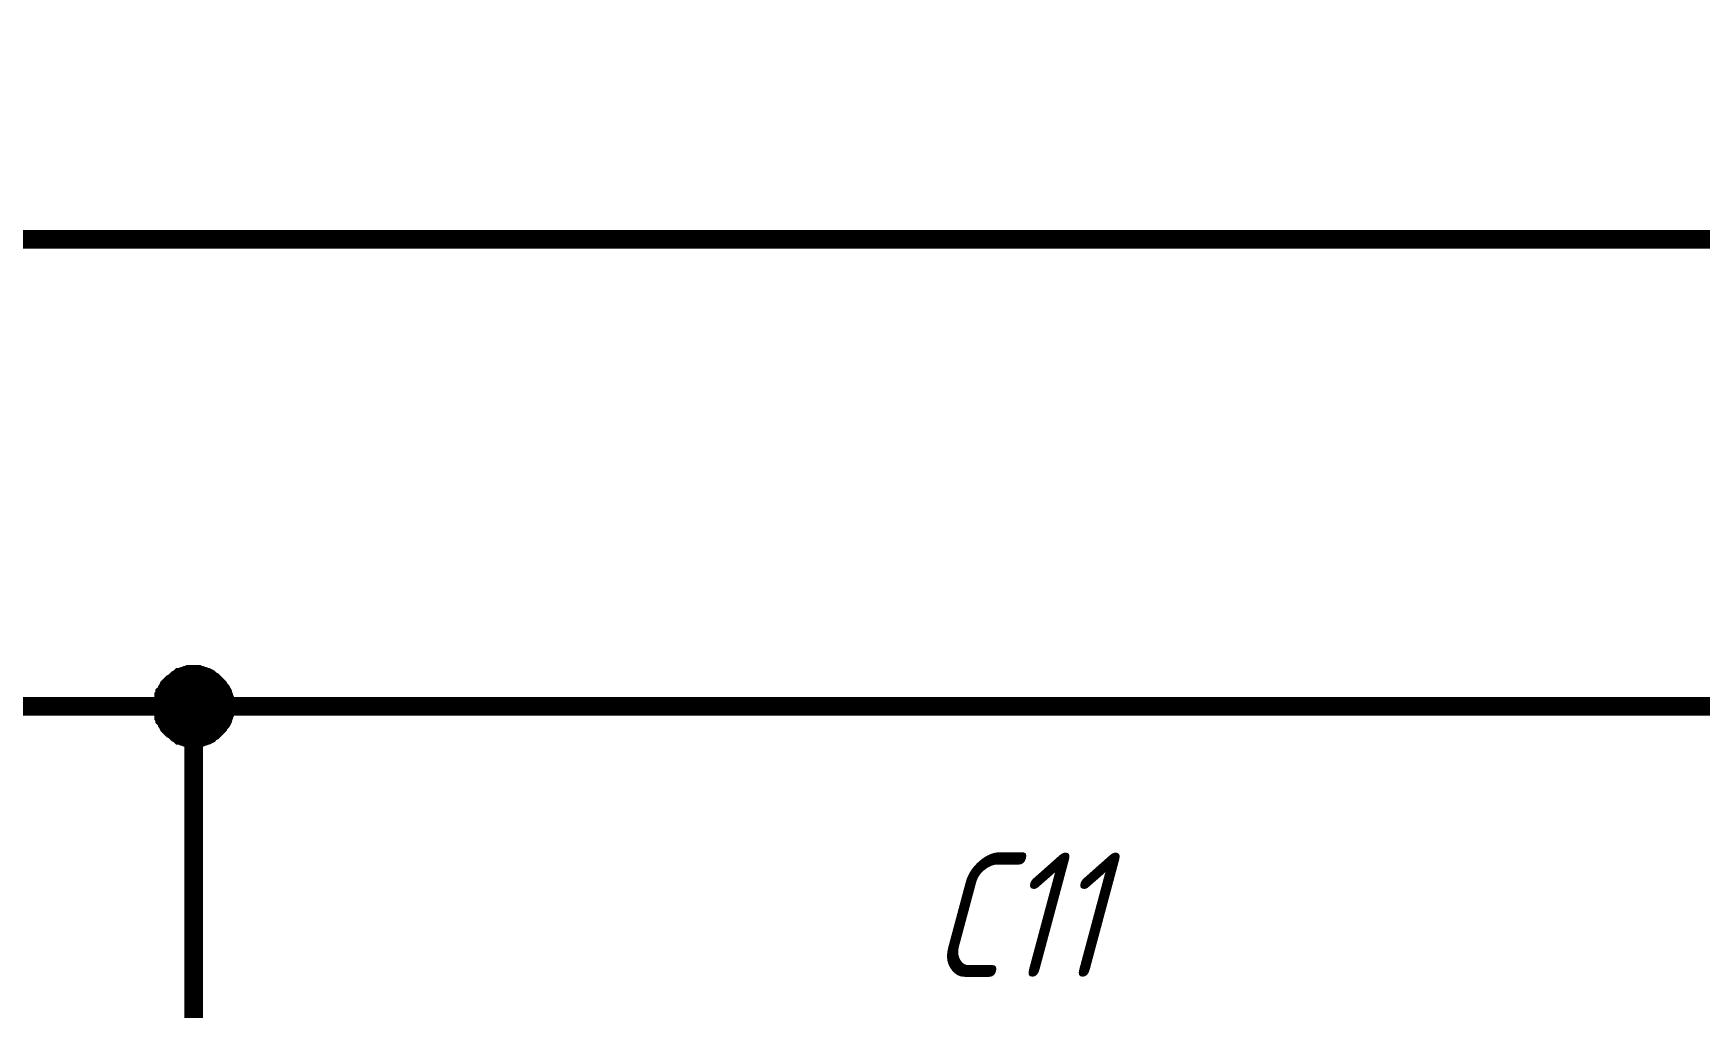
# Paper-space layout 'Layout1' of a CAD drawing. Extents: x -1 to 840, y -1 to 593.
# Drawn here: x 328.23 to 354.99, y 248.65 to 264.31 of the extents above; entities that cross this region are included whole.
import ezdxf

# ---------------------------------------------------------------- set-up
doc = ezdxf.new("R2010")
doc.units = 0
doc.header["$MEASUREMENT"] = 0
doc.layers.add('Sheet', color=255, linetype='CONTINUOUS')
doc.styles.add('GOST type A0', font='', dxfattribs={"oblique": 15, "height": 3.5})
doc.styles.get('GOST type A0').set_extended_font_data('GOST type A')

psp = doc.layouts.get("Layout1")

# ---------------------------------------------------------------- linework, layer by layer
at = {"layer": 'Sheet', "color": 7}
for points, const_width in [([(153.365, 345.996), (270.835, 345.996), (270.835, 260.997), (378.289, 260.997), (378.289, 325.989), (358.304, 325.989), (358.304, 325.989)], 0.3), ([(330.804, 253.494), (283.319, 253.494), (283.319, 325.989), (308.319, 325.989), (308.319, 325.989)], 0.3), ([(330.307, 253.494), (330.307, 253.525), (330.307, 253.54), (330.307, 253.572), (330.323, 253.603), (330.323, 253.618), (330.323, 253.649), (330.338, 253.665), (330.338, 253.696), (330.354, 253.711), (330.369, 253.742), (330.385, 253.758), (330.385, 253.773), (330.4, 253.805), (330.416, 253.82), (330.431, 253.836), (330.447, 253.851), (330.462, 253.867), (330.493, 253.882), (330.509, 253.898), (330.525, 253.913), (330.54, 253.929), (330.571, 253.944), (330.587, 253.96), (330.602, 253.96), (330.633, 253.975), (330.649, 253.975), (330.68, 253.991), (330.695, 253.991), (330.726, 254.006), (330.757, 254.006), (330.773, 254.006), (330.804, 254.006)], 0.3), ([(330.307, 253.494), (330.307, 253.525), (330.307, 253.54), (330.307, 253.572), (330.323, 253.603), (330.323, 253.618), (330.323, 253.649), (330.338, 253.665), (330.338, 253.696), (330.354, 253.711), (330.369, 253.742), (330.385, 253.758), (330.385, 253.773), (330.4, 253.805), (330.416, 253.82), (330.431, 253.836), (330.447, 253.851), (330.462, 253.867), (330.493, 253.882), (330.509, 253.898), (330.525, 253.913), (330.54, 253.929), (330.571, 253.944), (330.587, 253.96), (330.602, 253.96), (330.633, 253.975), (330.649, 253.975), (330.68, 253.991), (330.695, 253.991), (330.726, 254.006), (330.757, 254.006), (330.773, 254.006), (330.804, 254.006)], 0.3), ([(330.307, 253.494), (330.307, 253.525), (330.307, 253.54), (330.307, 253.572), (330.323, 253.603), (330.323, 253.618), (330.323, 253.649), (330.338, 253.665), (330.338, 253.696), (330.354, 253.711), (330.369, 253.742), (330.385, 253.758), (330.385, 253.773), (330.4, 253.805), (330.416, 253.82), (330.431, 253.836), (330.447, 253.851), (330.462, 253.867), (330.493, 253.882), (330.509, 253.898), (330.525, 253.913), (330.54, 253.929), (330.571, 253.944), (330.587, 253.96), (330.602, 253.96), (330.633, 253.975), (330.649, 253.975), (330.68, 253.991), (330.695, 253.991), (330.726, 254.006), (330.757, 254.006), (330.773, 254.006), (330.804, 254.006)], 0.3), ([(330.307, 253.494), (330.307, 253.525), (330.307, 253.54), (330.307, 253.572), (330.323, 253.603), (330.323, 253.618), (330.323, 253.649), (330.338, 253.665), (330.338, 253.696), (330.354, 253.711), (330.369, 253.742), (330.385, 253.758), (330.385, 253.773), (330.4, 253.805), (330.416, 253.82), (330.431, 253.836), (330.447, 253.851), (330.462, 253.867), (330.493, 253.882), (330.509, 253.898), (330.525, 253.913), (330.54, 253.929), (330.571, 253.944), (330.587, 253.96), (330.602, 253.96), (330.633, 253.975), (330.649, 253.975), (330.68, 253.991), (330.695, 253.991), (330.726, 254.006), (330.757, 254.006), (330.773, 254.006), (330.804, 254.006)], 0.3), ([(330.307, 253.494), (330.307, 253.525), (330.307, 253.54), (330.307, 253.572), (330.323, 253.603), (330.323, 253.618), (330.323, 253.649), (330.338, 253.665), (330.338, 253.696), (330.354, 253.711), (330.369, 253.742), (330.385, 253.758), (330.385, 253.773), (330.4, 253.805), (330.416, 253.82), (330.431, 253.836), (330.447, 253.851), (330.462, 253.867), (330.493, 253.882), (330.509, 253.898), (330.525, 253.913), (330.54, 253.929), (330.571, 253.944), (330.587, 253.96), (330.602, 253.96), (330.633, 253.975), (330.649, 253.975), (330.68, 253.991), (330.695, 253.991), (330.726, 254.006), (330.757, 254.006), (330.773, 254.006), (330.804, 254.006)], 0.3), ([(330.307, 253.494), (330.307, 253.525), (330.307, 253.54), (330.307, 253.572), (330.323, 253.603), (330.323, 253.618), (330.323, 253.649), (330.338, 253.665), (330.338, 253.696), (330.354, 253.711), (330.369, 253.742), (330.385, 253.758), (330.385, 253.773), (330.4, 253.805), (330.416, 253.82), (330.431, 253.836), (330.447, 253.851), (330.462, 253.867), (330.493, 253.882), (330.509, 253.898), (330.525, 253.913), (330.54, 253.929), (330.571, 253.944), (330.587, 253.96), (330.602, 253.96), (330.633, 253.975), (330.649, 253.975), (330.68, 253.991), (330.695, 253.991), (330.726, 254.006), (330.757, 254.006), (330.773, 254.006), (330.804, 254.006)], 0.3), ([(330.307, 253.494), (330.307, 253.525), (330.307, 253.54), (330.307, 253.572), (330.323, 253.603), (330.323, 253.618), (330.323, 253.649), (330.338, 253.665), (330.338, 253.696), (330.354, 253.711), (330.369, 253.742), (330.385, 253.758), (330.385, 253.773), (330.4, 253.805), (330.416, 253.82), (330.431, 253.836), (330.447, 253.851), (330.462, 253.867), (330.493, 253.882), (330.509, 253.898), (330.525, 253.913), (330.54, 253.929), (330.571, 253.944), (330.587, 253.96), (330.602, 253.96), (330.633, 253.975), (330.649, 253.975), (330.68, 253.991), (330.695, 253.991), (330.726, 254.006), (330.757, 254.006), (330.773, 254.006), (330.804, 254.006)], 0.0991), ([(330.307, 253.494), (330.307, 253.525), (330.307, 253.54), (330.307, 253.572), (330.323, 253.603), (330.323, 253.618), (330.323, 253.649), (330.338, 253.665), (330.338, 253.696), (330.354, 253.711), (330.369, 253.742), (330.385, 253.758), (330.385, 253.773), (330.4, 253.805), (330.416, 253.82), (330.431, 253.836), (330.447, 253.851), (330.462, 253.867), (330.493, 253.882), (330.509, 253.898), (330.525, 253.913), (330.54, 253.929), (330.571, 253.944), (330.587, 253.96), (330.602, 253.96), (330.633, 253.975), (330.649, 253.975), (330.68, 253.991), (330.695, 253.991), (330.726, 254.006), (330.757, 254.006), (330.773, 254.006), (330.804, 254.006)], 0.0991), ([(330.307, 253.494), (330.307, 253.525), (330.307, 253.54), (330.307, 253.572), (330.323, 253.603), (330.323, 253.618), (330.323, 253.649), (330.338, 253.665), (330.338, 253.696), (330.354, 253.711), (330.369, 253.742), (330.385, 253.758), (330.385, 253.773), (330.4, 253.805), (330.416, 253.82), (330.431, 253.836), (330.447, 253.851), (330.462, 253.867), (330.493, 253.882), (330.509, 253.898), (330.525, 253.913), (330.54, 253.929), (330.571, 253.944), (330.587, 253.96), (330.602, 253.96), (330.633, 253.975), (330.649, 253.975), (330.68, 253.991), (330.695, 253.991), (330.726, 254.006), (330.757, 254.006), (330.773, 254.006), (330.804, 254.006)], 0.0991), ([(330.307, 253.494), (330.307, 253.525), (330.307, 253.54), (330.307, 253.572), (330.323, 253.603), (330.323, 253.618), (330.323, 253.649), (330.338, 253.665), (330.338, 253.696), (330.354, 253.711), (330.369, 253.742), (330.385, 253.758), (330.385, 253.773), (330.4, 253.805), (330.416, 253.82), (330.431, 253.836), (330.447, 253.851), (330.462, 253.867), (330.493, 253.882), (330.509, 253.898), (330.525, 253.913), (330.54, 253.929), (330.571, 253.944), (330.587, 253.96), (330.602, 253.96), (330.633, 253.975), (330.649, 253.975), (330.68, 253.991), (330.695, 253.991), (330.726, 254.006), (330.757, 254.006), (330.773, 254.006), (330.804, 254.006)], 0.0991), ([(330.307, 253.494), (330.307, 253.525), (330.307, 253.54), (330.307, 253.572), (330.323, 253.603), (330.323, 253.618), (330.323, 253.649), (330.338, 253.665), (330.338, 253.696), (330.354, 253.711), (330.369, 253.742), (330.385, 253.758), (330.385, 253.773), (330.4, 253.805), (330.416, 253.82), (330.431, 253.836), (330.447, 253.851), (330.462, 253.867), (330.493, 253.882), (330.509, 253.898), (330.525, 253.913), (330.54, 253.929), (330.571, 253.944), (330.587, 253.96), (330.602, 253.96), (330.633, 253.975), (330.649, 253.975), (330.68, 253.991), (330.695, 253.991), (330.726, 254.006), (330.757, 254.006), (330.773, 254.006), (330.804, 254.006)], 0.0991), ([(330.307, 253.494), (330.307, 253.525), (330.307, 253.54), (330.307, 253.572), (330.323, 253.603), (330.323, 253.618), (330.323, 253.649), (330.338, 253.665), (330.338, 253.696), (330.354, 253.711), (330.369, 253.742), (330.385, 253.758), (330.385, 253.773), (330.4, 253.805), (330.416, 253.82), (330.431, 253.836), (330.447, 253.851), (330.462, 253.867), (330.493, 253.882), (330.509, 253.898), (330.525, 253.913), (330.54, 253.929), (330.571, 253.944), (330.587, 253.96), (330.602, 253.96), (330.633, 253.975), (330.649, 253.975), (330.68, 253.991), (330.695, 253.991), (330.726, 254.006), (330.757, 254.006), (330.773, 254.006), (330.804, 254.006)], 0.0991), ([(330.804, 254.006), (330.804, 254.006)], 0.3), ([(330.804, 254.006), (330.835, 254.006), (330.851, 254.006), (330.882, 254.006), (330.913, 253.991), (330.928, 253.991), (330.959, 253.975), (330.975, 253.975), (331.006, 253.96), (331.021, 253.96), (331.053, 253.944), (331.068, 253.929), (331.084, 253.913), (331.115, 253.898), (331.13, 253.882), (331.146, 253.867), (331.161, 253.851), (331.177, 253.836), (331.192, 253.82), (331.208, 253.805), (331.223, 253.773), (331.239, 253.758), (331.254, 253.742), (331.27, 253.711), (331.27, 253.696), (331.285, 253.665), (331.285, 253.649), (331.301, 253.618), (331.301, 253.603), (331.316, 253.572), (331.316, 253.54), (331.316, 253.525), (331.316, 253.494)], 0.3), ([(330.804, 254.006), (330.804, 254.006)], 0.3), ([(330.804, 254.006), (330.835, 254.006), (330.851, 254.006), (330.882, 254.006), (330.913, 253.991), (330.928, 253.991), (330.959, 253.975), (330.975, 253.975), (331.006, 253.96), (331.021, 253.96), (331.053, 253.944), (331.068, 253.929), (331.084, 253.913), (331.115, 253.898), (331.13, 253.882), (331.146, 253.867), (331.161, 253.851), (331.177, 253.836), (331.192, 253.82), (331.208, 253.805), (331.223, 253.773), (331.239, 253.758), (331.254, 253.742), (331.27, 253.711), (331.27, 253.696), (331.285, 253.665), (331.285, 253.649), (331.301, 253.618), (331.301, 253.603), (331.316, 253.572), (331.316, 253.54), (331.316, 253.525), (331.316, 253.494)], 0.3), ([(330.804, 254.006), (330.804, 254.006)], 0.3), ([(330.804, 254.006), (330.835, 254.006), (330.851, 254.006), (330.882, 254.006), (330.913, 253.991), (330.928, 253.991), (330.959, 253.975), (330.975, 253.975), (331.006, 253.96), (331.021, 253.96), (331.053, 253.944), (331.068, 253.929), (331.084, 253.913), (331.115, 253.898), (331.13, 253.882), (331.146, 253.867), (331.161, 253.851), (331.177, 253.836), (331.192, 253.82), (331.208, 253.805), (331.223, 253.773), (331.239, 253.758), (331.254, 253.742), (331.27, 253.711), (331.27, 253.696), (331.285, 253.665), (331.285, 253.649), (331.301, 253.618), (331.301, 253.603), (331.316, 253.572), (331.316, 253.54), (331.316, 253.525), (331.316, 253.494)], 0.3), ([(330.804, 254.006), (330.804, 254.006)], 0.3), ([(330.804, 254.006), (330.835, 254.006), (330.851, 254.006), (330.882, 254.006), (330.913, 253.991), (330.928, 253.991), (330.959, 253.975), (330.975, 253.975), (331.006, 253.96), (331.021, 253.96), (331.053, 253.944), (331.068, 253.929), (331.084, 253.913), (331.115, 253.898), (331.13, 253.882), (331.146, 253.867), (331.161, 253.851), (331.177, 253.836), (331.192, 253.82), (331.208, 253.805), (331.223, 253.773), (331.239, 253.758), (331.254, 253.742), (331.27, 253.711), (331.27, 253.696), (331.285, 253.665), (331.285, 253.649), (331.301, 253.618), (331.301, 253.603), (331.316, 253.572), (331.316, 253.54), (331.316, 253.525), (331.316, 253.494)], 0.3), ([(330.804, 254.006), (330.804, 254.006)], 0.3), ([(330.804, 254.006), (330.835, 254.006), (330.851, 254.006), (330.882, 254.006), (330.913, 253.991), (330.928, 253.991), (330.959, 253.975), (330.975, 253.975), (331.006, 253.96), (331.021, 253.96), (331.053, 253.944), (331.068, 253.929), (331.084, 253.913), (331.115, 253.898), (331.13, 253.882), (331.146, 253.867), (331.161, 253.851), (331.177, 253.836), (331.192, 253.82), (331.208, 253.805), (331.223, 253.773), (331.239, 253.758), (331.254, 253.742), (331.27, 253.711), (331.27, 253.696), (331.285, 253.665), (331.285, 253.649), (331.301, 253.618), (331.301, 253.603), (331.316, 253.572), (331.316, 253.54), (331.316, 253.525), (331.316, 253.494)], 0.3), ([(330.804, 254.006), (330.804, 254.006)], 0.3), ([(330.804, 254.006), (330.835, 254.006), (330.851, 254.006), (330.882, 254.006), (330.913, 253.991), (330.928, 253.991), (330.959, 253.975), (330.975, 253.975), (331.006, 253.96), (331.021, 253.96), (331.053, 253.944), (331.068, 253.929), (331.084, 253.913), (331.115, 253.898), (331.13, 253.882), (331.146, 253.867), (331.161, 253.851), (331.177, 253.836), (331.192, 253.82), (331.208, 253.805), (331.223, 253.773), (331.239, 253.758), (331.254, 253.742), (331.27, 253.711), (331.27, 253.696), (331.285, 253.665), (331.285, 253.649), (331.301, 253.618), (331.301, 253.603), (331.316, 253.572), (331.316, 253.54), (331.316, 253.525), (331.316, 253.494)], 0.3), ([(330.804, 254.006), (330.804, 254.006)], 0.0991), ([(330.804, 254.006), (330.835, 254.006), (330.851, 254.006), (330.882, 254.006), (330.913, 253.991), (330.928, 253.991), (330.959, 253.975), (330.975, 253.975), (331.006, 253.96), (331.021, 253.96), (331.053, 253.944), (331.068, 253.929), (331.084, 253.913), (331.115, 253.898), (331.13, 253.882), (331.146, 253.867), (331.161, 253.851), (331.177, 253.836), (331.192, 253.82), (331.208, 253.805), (331.223, 253.773), (331.239, 253.758), (331.254, 253.742), (331.27, 253.711), (331.27, 253.696), (331.285, 253.665), (331.285, 253.649), (331.301, 253.618), (331.301, 253.603), (331.316, 253.572), (331.316, 253.54), (331.316, 253.525), (331.316, 253.494)], 0.0991), ([(330.804, 254.006), (330.804, 254.006)], 0.0991), ([(330.804, 254.006), (330.835, 254.006), (330.851, 254.006), (330.882, 254.006), (330.913, 253.991), (330.928, 253.991), (330.959, 253.975), (330.975, 253.975), (331.006, 253.96), (331.021, 253.96), (331.053, 253.944), (331.068, 253.929), (331.084, 253.913), (331.115, 253.898), (331.13, 253.882), (331.146, 253.867), (331.161, 253.851), (331.177, 253.836), (331.192, 253.82), (331.208, 253.805), (331.223, 253.773), (331.239, 253.758), (331.254, 253.742), (331.27, 253.711), (331.27, 253.696), (331.285, 253.665), (331.285, 253.649), (331.301, 253.618), (331.301, 253.603), (331.316, 253.572), (331.316, 253.54), (331.316, 253.525), (331.316, 253.494)], 0.0991), ([(330.804, 254.006), (330.804, 254.006)], 0.0991), ([(330.804, 254.006), (330.835, 254.006), (330.851, 254.006), (330.882, 254.006), (330.913, 253.991), (330.928, 253.991), (330.959, 253.975), (330.975, 253.975), (331.006, 253.96), (331.021, 253.96), (331.053, 253.944), (331.068, 253.929), (331.084, 253.913), (331.115, 253.898), (331.13, 253.882), (331.146, 253.867), (331.161, 253.851), (331.177, 253.836), (331.192, 253.82), (331.208, 253.805), (331.223, 253.773), (331.239, 253.758), (331.254, 253.742), (331.27, 253.711), (331.27, 253.696), (331.285, 253.665), (331.285, 253.649), (331.301, 253.618), (331.301, 253.603), (331.316, 253.572), (331.316, 253.54), (331.316, 253.525), (331.316, 253.494)], 0.0991), ([(330.804, 254.006), (330.804, 254.006)], 0.0991), ([(330.804, 254.006), (330.835, 254.006), (330.851, 254.006), (330.882, 254.006), (330.913, 253.991), (330.928, 253.991), (330.959, 253.975), (330.975, 253.975), (331.006, 253.96), (331.021, 253.96), (331.053, 253.944), (331.068, 253.929), (331.084, 253.913), (331.115, 253.898), (331.13, 253.882), (331.146, 253.867), (331.161, 253.851), (331.177, 253.836), (331.192, 253.82), (331.208, 253.805), (331.223, 253.773), (331.239, 253.758), (331.254, 253.742), (331.27, 253.711), (331.27, 253.696), (331.285, 253.665), (331.285, 253.649), (331.301, 253.618), (331.301, 253.603), (331.316, 253.572), (331.316, 253.54), (331.316, 253.525), (331.316, 253.494)], 0.0991), ([(330.804, 254.006), (330.804, 254.006)], 0.0991), ([(330.804, 254.006), (330.835, 254.006), (330.851, 254.006), (330.882, 254.006), (330.913, 253.991), (330.928, 253.991), (330.959, 253.975), (330.975, 253.975), (331.006, 253.96), (331.021, 253.96), (331.053, 253.944), (331.068, 253.929), (331.084, 253.913), (331.115, 253.898), (331.13, 253.882), (331.146, 253.867), (331.161, 253.851), (331.177, 253.836), (331.192, 253.82), (331.208, 253.805), (331.223, 253.773), (331.239, 253.758), (331.254, 253.742), (331.27, 253.711), (331.27, 253.696), (331.285, 253.665), (331.285, 253.649), (331.301, 253.618), (331.301, 253.603), (331.316, 253.572), (331.316, 253.54), (331.316, 253.525), (331.316, 253.494)], 0.0991), ([(330.804, 254.006), (330.804, 254.006)], 0.0991), ([(330.804, 254.006), (330.835, 254.006), (330.851, 254.006), (330.882, 254.006), (330.913, 253.991), (330.928, 253.991), (330.959, 253.975), (330.975, 253.975), (331.006, 253.96), (331.021, 253.96), (331.053, 253.944), (331.068, 253.929), (331.084, 253.913), (331.115, 253.898), (331.13, 253.882), (331.146, 253.867), (331.161, 253.851), (331.177, 253.836), (331.192, 253.82), (331.208, 253.805), (331.223, 253.773), (331.239, 253.758), (331.254, 253.742), (331.27, 253.711), (331.27, 253.696), (331.285, 253.665), (331.285, 253.649), (331.301, 253.618), (331.301, 253.603), (331.316, 253.572), (331.316, 253.54), (331.316, 253.525), (331.316, 253.494)], 0.0991), ([(330.804, 252.981), (330.773, 252.981), (330.757, 252.981), (330.726, 252.981), (330.695, 252.997), (330.68, 252.997), (330.649, 253.012), (330.633, 253.012), (330.602, 253.028), (330.587, 253.028), (330.571, 253.043), (330.54, 253.059), (330.525, 253.074), (330.509, 253.09), (330.493, 253.106), (330.462, 253.121), (330.447, 253.137), (330.431, 253.152), (330.416, 253.168), (330.4, 253.183), (330.385, 253.214), (330.385, 253.23), (330.369, 253.245), (330.354, 253.276), (330.338, 253.292), (330.338, 253.323), (330.323, 253.339), (330.323, 253.37), (330.323, 253.385), (330.307, 253.416), (330.307, 253.447), (330.307, 253.463), (330.307, 253.494)], 0.3), ([(330.307, 253.494), (330.307, 253.494)], 0.3), ([(330.804, 252.981), (330.773, 252.981), (330.757, 252.981), (330.726, 252.981), (330.695, 252.997), (330.68, 252.997), (330.649, 253.012), (330.633, 253.012), (330.602, 253.028), (330.587, 253.028), (330.571, 253.043), (330.54, 253.059), (330.525, 253.074), (330.509, 253.09), (330.493, 253.106), (330.462, 253.121), (330.447, 253.137), (330.431, 253.152), (330.416, 253.168), (330.4, 253.183), (330.385, 253.214), (330.385, 253.23), (330.369, 253.245), (330.354, 253.276), (330.338, 253.292), (330.338, 253.323), (330.323, 253.339), (330.323, 253.37), (330.323, 253.385), (330.307, 253.416), (330.307, 253.447), (330.307, 253.463), (330.307, 253.494)], 0.3), ([(330.307, 253.494), (330.307, 253.494)], 0.3), ([(330.804, 252.981), (330.773, 252.981), (330.757, 252.981), (330.726, 252.981), (330.695, 252.997), (330.68, 252.997), (330.649, 253.012), (330.633, 253.012), (330.602, 253.028), (330.587, 253.028), (330.571, 253.043), (330.54, 253.059), (330.525, 253.074), (330.509, 253.09), (330.493, 253.106), (330.462, 253.121), (330.447, 253.137), (330.431, 253.152), (330.416, 253.168), (330.4, 253.183), (330.385, 253.214), (330.385, 253.23), (330.369, 253.245), (330.354, 253.276), (330.338, 253.292), (330.338, 253.323), (330.323, 253.339), (330.323, 253.37), (330.323, 253.385), (330.307, 253.416), (330.307, 253.447), (330.307, 253.463), (330.307, 253.494)], 0.3), ([(330.307, 253.494), (330.307, 253.494)], 0.3), ([(330.804, 252.981), (330.773, 252.981), (330.757, 252.981), (330.726, 252.981), (330.695, 252.997), (330.68, 252.997), (330.649, 253.012), (330.633, 253.012), (330.602, 253.028), (330.587, 253.028), (330.571, 253.043), (330.54, 253.059), (330.525, 253.074), (330.509, 253.09), (330.493, 253.106), (330.462, 253.121), (330.447, 253.137), (330.431, 253.152), (330.416, 253.168), (330.4, 253.183), (330.385, 253.214), (330.385, 253.23), (330.369, 253.245), (330.354, 253.276), (330.338, 253.292), (330.338, 253.323), (330.323, 253.339), (330.323, 253.37), (330.323, 253.385), (330.307, 253.416), (330.307, 253.447), (330.307, 253.463), (330.307, 253.494)], 0.3), ([(330.307, 253.494), (330.307, 253.494)], 0.3), ([(330.804, 252.981), (330.773, 252.981), (330.757, 252.981), (330.726, 252.981), (330.695, 252.997), (330.68, 252.997), (330.649, 253.012), (330.633, 253.012), (330.602, 253.028), (330.587, 253.028), (330.571, 253.043), (330.54, 253.059), (330.525, 253.074), (330.509, 253.09), (330.493, 253.106), (330.462, 253.121), (330.447, 253.137), (330.431, 253.152), (330.416, 253.168), (330.4, 253.183), (330.385, 253.214), (330.385, 253.23), (330.369, 253.245), (330.354, 253.276), (330.338, 253.292), (330.338, 253.323), (330.323, 253.339), (330.323, 253.37), (330.323, 253.385), (330.307, 253.416), (330.307, 253.447), (330.307, 253.463), (330.307, 253.494)], 0.3), ([(330.307, 253.494), (330.307, 253.494)], 0.3), ([(330.804, 252.981), (330.773, 252.981), (330.757, 252.981), (330.726, 252.981), (330.695, 252.997), (330.68, 252.997), (330.649, 253.012), (330.633, 253.012), (330.602, 253.028), (330.587, 253.028), (330.571, 253.043), (330.54, 253.059), (330.525, 253.074), (330.509, 253.09), (330.493, 253.106), (330.462, 253.121), (330.447, 253.137), (330.431, 253.152), (330.416, 253.168), (330.4, 253.183), (330.385, 253.214), (330.385, 253.23), (330.369, 253.245), (330.354, 253.276), (330.338, 253.292), (330.338, 253.323), (330.323, 253.339), (330.323, 253.37), (330.323, 253.385), (330.307, 253.416), (330.307, 253.447), (330.307, 253.463), (330.307, 253.494)], 0.3), ([(330.307, 253.494), (330.307, 253.494)], 0.3), ([(370.789, 238.489), (370.789, 253.494), (330.804, 253.494)], 0.3), ([(331.316, 253.494), (331.316, 253.463), (331.316, 253.447), (331.316, 253.416), (331.301, 253.385), (331.301, 253.37), (331.285, 253.339), (331.285, 253.323), (331.27, 253.292), (331.27, 253.276), (331.254, 253.245), (331.239, 253.23), (331.223, 253.214), (331.208, 253.183), (331.192, 253.168), (331.177, 253.152), (331.161, 253.137), (331.146, 253.121), (331.13, 253.106), (331.115, 253.09), (331.084, 253.074), (331.068, 253.059), (331.053, 253.043), (331.021, 253.028), (331.006, 253.028), (330.975, 253.012), (330.959, 253.012), (330.928, 252.997), (330.913, 252.997), (330.882, 252.981), (330.851, 252.981), (330.835, 252.981), (330.804, 252.981)], 0.3), ([(331.316, 253.494), (331.316, 253.463), (331.316, 253.447), (331.316, 253.416), (331.301, 253.385), (331.301, 253.37), (331.285, 253.339), (331.285, 253.323), (331.27, 253.292), (331.27, 253.276), (331.254, 253.245), (331.239, 253.23), (331.223, 253.214), (331.208, 253.183), (331.192, 253.168), (331.177, 253.152), (331.161, 253.137), (331.146, 253.121), (331.13, 253.106), (331.115, 253.09), (331.084, 253.074), (331.068, 253.059), (331.053, 253.043), (331.021, 253.028), (331.006, 253.028), (330.975, 253.012), (330.959, 253.012), (330.928, 252.997), (330.913, 252.997), (330.882, 252.981), (330.851, 252.981), (330.835, 252.981), (330.804, 252.981)], 0.3), ([(330.804, 236.003), (330.804, 243.49), (330.804, 253.494)], 0.3), ([(331.316, 253.494), (331.316, 253.463), (331.316, 253.447), (331.316, 253.416), (331.301, 253.385), (331.301, 253.37), (331.285, 253.339), (331.285, 253.323), (331.27, 253.292), (331.27, 253.276), (331.254, 253.245), (331.239, 253.23), (331.223, 253.214), (331.208, 253.183), (331.192, 253.168), (331.177, 253.152), (331.161, 253.137), (331.146, 253.121), (331.13, 253.106), (331.115, 253.09), (331.084, 253.074), (331.068, 253.059), (331.053, 253.043), (331.021, 253.028), (331.006, 253.028), (330.975, 253.012), (330.959, 253.012), (330.928, 252.997), (330.913, 252.997), (330.882, 252.981), (330.851, 252.981), (330.835, 252.981), (330.804, 252.981)], 0.3), ([(331.316, 253.494), (331.316, 253.463), (331.316, 253.447), (331.316, 253.416), (331.301, 253.385), (331.301, 253.37), (331.285, 253.339), (331.285, 253.323), (331.27, 253.292), (331.27, 253.276), (331.254, 253.245), (331.239, 253.23), (331.223, 253.214), (331.208, 253.183), (331.192, 253.168), (331.177, 253.152), (331.161, 253.137), (331.146, 253.121), (331.13, 253.106), (331.115, 253.09), (331.084, 253.074), (331.068, 253.059), (331.053, 253.043), (331.021, 253.028), (331.006, 253.028), (330.975, 253.012), (330.959, 253.012), (330.928, 252.997), (330.913, 252.997), (330.882, 252.981), (330.851, 252.981), (330.835, 252.981), (330.804, 252.981)], 0.3), ([(331.316, 253.494), (331.316, 253.463), (331.316, 253.447), (331.316, 253.416), (331.301, 253.385), (331.301, 253.37), (331.285, 253.339), (331.285, 253.323), (331.27, 253.292), (331.27, 253.276), (331.254, 253.245), (331.239, 253.23), (331.223, 253.214), (331.208, 253.183), (331.192, 253.168), (331.177, 253.152), (331.161, 253.137), (331.146, 253.121), (331.13, 253.106), (331.115, 253.09), (331.084, 253.074), (331.068, 253.059), (331.053, 253.043), (331.021, 253.028), (331.006, 253.028), (330.975, 253.012), (330.959, 253.012), (330.928, 252.997), (330.913, 252.997), (330.882, 252.981), (330.851, 252.981), (330.835, 252.981), (330.804, 252.981)], 0.3), ([(331.316, 253.494), (331.316, 253.463), (331.316, 253.447), (331.316, 253.416), (331.301, 253.385), (331.301, 253.37), (331.285, 253.339), (331.285, 253.323), (331.27, 253.292), (331.27, 253.276), (331.254, 253.245), (331.239, 253.23), (331.223, 253.214), (331.208, 253.183), (331.192, 253.168), (331.177, 253.152), (331.161, 253.137), (331.146, 253.121), (331.13, 253.106), (331.115, 253.09), (331.084, 253.074), (331.068, 253.059), (331.053, 253.043), (331.021, 253.028), (331.006, 253.028), (330.975, 253.012), (330.959, 253.012), (330.928, 252.997), (330.913, 252.997), (330.882, 252.981), (330.851, 252.981), (330.835, 252.981), (330.804, 252.981)], 0.3), ([(331.316, 253.494), (331.316, 253.494), (331.316, 253.494), (331.316, 253.494), (331.316, 253.494), (331.316, 253.494), (331.316, 253.494), (331.316, 253.494), (331.316, 253.494), (331.316, 253.494), (331.316, 253.494), (331.316, 253.494), (331.316, 253.494), (331.316, 253.494), (331.316, 253.494), (331.316, 253.494), (331.316, 253.494), (331.316, 253.494), (331.316, 253.494), (331.316, 253.494), (331.316, 253.494), (331.316, 253.494), (331.316, 253.494), (331.316, 253.494), (331.316, 253.494), (331.316, 253.494), (331.316, 253.494), (331.316, 253.494), (331.316, 253.494), (331.316, 253.494), (331.316, 253.494), (331.316, 253.494), (331.316, 253.494)], 0.3), ([(331.316, 253.494), (331.316, 253.494)], 0.3), ([(331.316, 253.494), (331.316, 253.494), (331.316, 253.494), (331.316, 253.494), (331.316, 253.494), (331.316, 253.494), (331.316, 253.494), (331.316, 253.494), (331.316, 253.494), (331.316, 253.494), (331.316, 253.494), (331.316, 253.494), (331.316, 253.494), (331.316, 253.494), (331.316, 253.494), (331.316, 253.494), (331.316, 253.494), (331.316, 253.494), (331.316, 253.494), (331.316, 253.494), (331.316, 253.494), (331.316, 253.494), (331.316, 253.494), (331.316, 253.494), (331.316, 253.494), (331.316, 253.494), (331.316, 253.494), (331.316, 253.494), (331.316, 253.494), (331.316, 253.494), (331.316, 253.494), (331.316, 253.494), (331.316, 253.494)], 0.3), ([(331.316, 253.494), (331.316, 253.494)], 0.3), ([(331.316, 253.494), (331.316, 253.494), (331.316, 253.494), (331.316, 253.494), (331.316, 253.494), (331.316, 253.494), (331.316, 253.494), (331.316, 253.494), (331.316, 253.494), (331.316, 253.494), (331.316, 253.494), (331.316, 253.494), (331.316, 253.494), (331.316, 253.494), (331.316, 253.494), (331.316, 253.494), (331.316, 253.494), (331.316, 253.494), (331.316, 253.494), (331.316, 253.494), (331.316, 253.494), (331.316, 253.494), (331.316, 253.494), (331.316, 253.494), (331.316, 253.494), (331.316, 253.494), (331.316, 253.494), (331.316, 253.494), (331.316, 253.494), (331.316, 253.494), (331.316, 253.494), (331.316, 253.494), (331.316, 253.494)], 0.3), ([(331.316, 253.494), (331.316, 253.494)], 0.3), ([(331.316, 253.494), (331.316, 253.494), (331.316, 253.494), (331.316, 253.494), (331.316, 253.494), (331.316, 253.494), (331.316, 253.494), (331.316, 253.494), (331.316, 253.494), (331.316, 253.494), (331.316, 253.494), (331.316, 253.494), (331.316, 253.494), (331.316, 253.494), (331.316, 253.494), (331.316, 253.494), (331.316, 253.494), (331.316, 253.494), (331.316, 253.494), (331.316, 253.494), (331.316, 253.494), (331.316, 253.494), (331.316, 253.494), (331.316, 253.494), (331.316, 253.494), (331.316, 253.494), (331.316, 253.494), (331.316, 253.494), (331.316, 253.494), (331.316, 253.494), (331.316, 253.494), (331.316, 253.494), (331.316, 253.494)], 0.3), ([(331.316, 253.494), (331.316, 253.494)], 0.3), ([(331.316, 253.494), (331.316, 253.494), (331.316, 253.494), (331.316, 253.494), (331.316, 253.494), (331.316, 253.494), (331.316, 253.494), (331.316, 253.494), (331.316, 253.494), (331.316, 253.494), (331.316, 253.494), (331.316, 253.494), (331.316, 253.494), (331.316, 253.494), (331.316, 253.494), (331.316, 253.494), (331.316, 253.494), (331.316, 253.494), (331.316, 253.494), (331.316, 253.494), (331.316, 253.494), (331.316, 253.494), (331.316, 253.494), (331.316, 253.494), (331.316, 253.494), (331.316, 253.494), (331.316, 253.494), (331.316, 253.494), (331.316, 253.494), (331.316, 253.494), (331.316, 253.494), (331.316, 253.494), (331.316, 253.494)], 0.3), ([(331.316, 253.494), (331.316, 253.494)], 0.3), ([(331.316, 253.494), (331.316, 253.494), (331.316, 253.494), (331.316, 253.494), (331.316, 253.494), (331.316, 253.494), (331.316, 253.494), (331.316, 253.494), (331.316, 253.494), (331.316, 253.494), (331.316, 253.494), (331.316, 253.494), (331.316, 253.494), (331.316, 253.494), (331.316, 253.494), (331.316, 253.494), (331.316, 253.494), (331.316, 253.494), (331.316, 253.494), (331.316, 253.494), (331.316, 253.494), (331.316, 253.494), (331.316, 253.494), (331.316, 253.494), (331.316, 253.494), (331.316, 253.494), (331.316, 253.494), (331.316, 253.494), (331.316, 253.494), (331.316, 253.494), (331.316, 253.494), (331.316, 253.494), (331.316, 253.494)], 0.3), ([(331.316, 253.494), (331.316, 253.494)], 0.3), ([(330.804, 252.981), (330.773, 252.981), (330.757, 252.981), (330.726, 252.981), (330.695, 252.997), (330.68, 252.997), (330.649, 253.012), (330.633, 253.012), (330.602, 253.028), (330.587, 253.028), (330.571, 253.043), (330.54, 253.059), (330.525, 253.074), (330.509, 253.09), (330.493, 253.106), (330.462, 253.121), (330.447, 253.137), (330.431, 253.152), (330.416, 253.168), (330.4, 253.183), (330.385, 253.214), (330.385, 253.23), (330.369, 253.245), (330.354, 253.276), (330.338, 253.292), (330.338, 253.323), (330.323, 253.339), (330.323, 253.37), (330.323, 253.385), (330.307, 253.416), (330.307, 253.447), (330.307, 253.463), (330.307, 253.494)], 0.0991), ([(330.307, 253.494), (330.307, 253.494)], 0.0991), ([(330.804, 252.981), (330.773, 252.981), (330.757, 252.981), (330.726, 252.981), (330.695, 252.997), (330.68, 252.997), (330.649, 253.012), (330.633, 253.012), (330.602, 253.028), (330.587, 253.028), (330.571, 253.043), (330.54, 253.059), (330.525, 253.074), (330.509, 253.09), (330.493, 253.106), (330.462, 253.121), (330.447, 253.137), (330.431, 253.152), (330.416, 253.168), (330.4, 253.183), (330.385, 253.214), (330.385, 253.23), (330.369, 253.245), (330.354, 253.276), (330.338, 253.292), (330.338, 253.323), (330.323, 253.339), (330.323, 253.37), (330.323, 253.385), (330.307, 253.416), (330.307, 253.447), (330.307, 253.463), (330.307, 253.494)], 0.0991), ([(330.307, 253.494), (330.307, 253.494)], 0.0991), ([(330.804, 252.981), (330.773, 252.981), (330.757, 252.981), (330.726, 252.981), (330.695, 252.997), (330.68, 252.997), (330.649, 253.012), (330.633, 253.012), (330.602, 253.028), (330.587, 253.028), (330.571, 253.043), (330.54, 253.059), (330.525, 253.074), (330.509, 253.09), (330.493, 253.106), (330.462, 253.121), (330.447, 253.137), (330.431, 253.152), (330.416, 253.168), (330.4, 253.183), (330.385, 253.214), (330.385, 253.23), (330.369, 253.245), (330.354, 253.276), (330.338, 253.292), (330.338, 253.323), (330.323, 253.339), (330.323, 253.37), (330.323, 253.385), (330.307, 253.416), (330.307, 253.447), (330.307, 253.463), (330.307, 253.494)], 0.0991), ([(330.307, 253.494), (330.307, 253.494)], 0.0991), ([(330.804, 252.981), (330.773, 252.981), (330.757, 252.981), (330.726, 252.981), (330.695, 252.997), (330.68, 252.997), (330.649, 253.012), (330.633, 253.012), (330.602, 253.028), (330.587, 253.028), (330.571, 253.043), (330.54, 253.059), (330.525, 253.074), (330.509, 253.09), (330.493, 253.106), (330.462, 253.121), (330.447, 253.137), (330.431, 253.152), (330.416, 253.168), (330.4, 253.183), (330.385, 253.214), (330.385, 253.23), (330.369, 253.245), (330.354, 253.276), (330.338, 253.292), (330.338, 253.323), (330.323, 253.339), (330.323, 253.37), (330.323, 253.385), (330.307, 253.416), (330.307, 253.447), (330.307, 253.463), (330.307, 253.494)], 0.0991), ([(330.307, 253.494), (330.307, 253.494)], 0.0991), ([(330.804, 252.981), (330.773, 252.981), (330.757, 252.981), (330.726, 252.981), (330.695, 252.997), (330.68, 252.997), (330.649, 253.012), (330.633, 253.012), (330.602, 253.028), (330.587, 253.028), (330.571, 253.043), (330.54, 253.059), (330.525, 253.074), (330.509, 253.09), (330.493, 253.106), (330.462, 253.121), (330.447, 253.137), (330.431, 253.152), (330.416, 253.168), (330.4, 253.183), (330.385, 253.214), (330.385, 253.23), (330.369, 253.245), (330.354, 253.276), (330.338, 253.292), (330.338, 253.323), (330.323, 253.339), (330.323, 253.37), (330.323, 253.385), (330.307, 253.416), (330.307, 253.447), (330.307, 253.463), (330.307, 253.494)], 0.0991), ([(330.307, 253.494), (330.307, 253.494)], 0.0991), ([(330.804, 252.981), (330.773, 252.981), (330.757, 252.981), (330.726, 252.981), (330.695, 252.997), (330.68, 252.997), (330.649, 253.012), (330.633, 253.012), (330.602, 253.028), (330.587, 253.028), (330.571, 253.043), (330.54, 253.059), (330.525, 253.074), (330.509, 253.09), (330.493, 253.106), (330.462, 253.121), (330.447, 253.137), (330.431, 253.152), (330.416, 253.168), (330.4, 253.183), (330.385, 253.214), (330.385, 253.23), (330.369, 253.245), (330.354, 253.276), (330.338, 253.292), (330.338, 253.323), (330.323, 253.339), (330.323, 253.37), (330.323, 253.385), (330.307, 253.416), (330.307, 253.447), (330.307, 253.463), (330.307, 253.494)], 0.0991), ([(330.307, 253.494), (330.307, 253.494)], 0.0991), ([(331.316, 253.494), (331.316, 253.463), (331.316, 253.447), (331.316, 253.416), (331.301, 253.385), (331.301, 253.37), (331.285, 253.339), (331.285, 253.323), (331.27, 253.292), (331.27, 253.276), (331.254, 253.245), (331.239, 253.23), (331.223, 253.214), (331.208, 253.183), (331.192, 253.168), (331.177, 253.152), (331.161, 253.137), (331.146, 253.121), (331.13, 253.106), (331.115, 253.09), (331.084, 253.074), (331.068, 253.059), (331.053, 253.043), (331.021, 253.028), (331.006, 253.028), (330.975, 253.012), (330.959, 253.012), (330.928, 252.997), (330.913, 252.997), (330.882, 252.981), (330.851, 252.981), (330.835, 252.981), (330.804, 252.981)], 0.0991), ([(331.316, 253.494), (331.316, 253.463), (331.316, 253.447), (331.316, 253.416), (331.301, 253.385), (331.301, 253.37), (331.285, 253.339), (331.285, 253.323), (331.27, 253.292), (331.27, 253.276), (331.254, 253.245), (331.239, 253.23), (331.223, 253.214), (331.208, 253.183), (331.192, 253.168), (331.177, 253.152), (331.161, 253.137), (331.146, 253.121), (331.13, 253.106), (331.115, 253.09), (331.084, 253.074), (331.068, 253.059), (331.053, 253.043), (331.021, 253.028), (331.006, 253.028), (330.975, 253.012), (330.959, 253.012), (330.928, 252.997), (330.913, 252.997), (330.882, 252.981), (330.851, 252.981), (330.835, 252.981), (330.804, 252.981)], 0.0991), ([(331.316, 253.494), (331.316, 253.463), (331.316, 253.447), (331.316, 253.416), (331.301, 253.385), (331.301, 253.37), (331.285, 253.339), (331.285, 253.323), (331.27, 253.292), (331.27, 253.276), (331.254, 253.245), (331.239, 253.23), (331.223, 253.214), (331.208, 253.183), (331.192, 253.168), (331.177, 253.152), (331.161, 253.137), (331.146, 253.121), (331.13, 253.106), (331.115, 253.09), (331.084, 253.074), (331.068, 253.059), (331.053, 253.043), (331.021, 253.028), (331.006, 253.028), (330.975, 253.012), (330.959, 253.012), (330.928, 252.997), (330.913, 252.997), (330.882, 252.981), (330.851, 252.981), (330.835, 252.981), (330.804, 252.981)], 0.0991), ([(331.316, 253.494), (331.316, 253.463), (331.316, 253.447), (331.316, 253.416), (331.301, 253.385), (331.301, 253.37), (331.285, 253.339), (331.285, 253.323), (331.27, 253.292), (331.27, 253.276), (331.254, 253.245), (331.239, 253.23), (331.223, 253.214), (331.208, 253.183), (331.192, 253.168), (331.177, 253.152), (331.161, 253.137), (331.146, 253.121), (331.13, 253.106), (331.115, 253.09), (331.084, 253.074), (331.068, 253.059), (331.053, 253.043), (331.021, 253.028), (331.006, 253.028), (330.975, 253.012), (330.959, 253.012), (330.928, 252.997), (330.913, 252.997), (330.882, 252.981), (330.851, 252.981), (330.835, 252.981), (330.804, 252.981)], 0.0991), ([(331.316, 253.494), (331.316, 253.463), (331.316, 253.447), (331.316, 253.416), (331.301, 253.385), (331.301, 253.37), (331.285, 253.339), (331.285, 253.323), (331.27, 253.292), (331.27, 253.276), (331.254, 253.245), (331.239, 253.23), (331.223, 253.214), (331.208, 253.183), (331.192, 253.168), (331.177, 253.152), (331.161, 253.137), (331.146, 253.121), (331.13, 253.106), (331.115, 253.09), (331.084, 253.074), (331.068, 253.059), (331.053, 253.043), (331.021, 253.028), (331.006, 253.028), (330.975, 253.012), (330.959, 253.012), (330.928, 252.997), (330.913, 252.997), (330.882, 252.981), (330.851, 252.981), (330.835, 252.981), (330.804, 252.981)], 0.0991), ([(331.316, 253.494), (331.316, 253.463), (331.316, 253.447), (331.316, 253.416), (331.301, 253.385), (331.301, 253.37), (331.285, 253.339), (331.285, 253.323), (331.27, 253.292), (331.27, 253.276), (331.254, 253.245), (331.239, 253.23), (331.223, 253.214), (331.208, 253.183), (331.192, 253.168), (331.177, 253.152), (331.161, 253.137), (331.146, 253.121), (331.13, 253.106), (331.115, 253.09), (331.084, 253.074), (331.068, 253.059), (331.053, 253.043), (331.021, 253.028), (331.006, 253.028), (330.975, 253.012), (330.959, 253.012), (330.928, 252.997), (330.913, 252.997), (330.882, 252.981), (330.851, 252.981), (330.835, 252.981), (330.804, 252.981)], 0.0991), ([(331.316, 253.494), (331.316, 253.494), (331.316, 253.494), (331.316, 253.494), (331.316, 253.494), (331.316, 253.494), (331.316, 253.494), (331.316, 253.494), (331.316, 253.494), (331.316, 253.494), (331.316, 253.494), (331.316, 253.494), (331.316, 253.494), (331.316, 253.494), (331.316, 253.494), (331.316, 253.494), (331.316, 253.494), (331.316, 253.494), (331.316, 253.494), (331.316, 253.494), (331.316, 253.494), (331.316, 253.494), (331.316, 253.494), (331.316, 253.494), (331.316, 253.494), (331.316, 253.494), (331.316, 253.494), (331.316, 253.494), (331.316, 253.494), (331.316, 253.494), (331.316, 253.494), (331.316, 253.494), (331.316, 253.494)], 0.0991), ([(331.316, 253.494), (331.316, 253.494)], 0.0991), ([(331.316, 253.494), (331.316, 253.494), (331.316, 253.494), (331.316, 253.494), (331.316, 253.494), (331.316, 253.494), (331.316, 253.494), (331.316, 253.494), (331.316, 253.494), (331.316, 253.494), (331.316, 253.494), (331.316, 253.494), (331.316, 253.494), (331.316, 253.494), (331.316, 253.494), (331.316, 253.494), (331.316, 253.494), (331.316, 253.494), (331.316, 253.494), (331.316, 253.494), (331.316, 253.494), (331.316, 253.494), (331.316, 253.494), (331.316, 253.494), (331.316, 253.494), (331.316, 253.494), (331.316, 253.494), (331.316, 253.494), (331.316, 253.494), (331.316, 253.494), (331.316, 253.494), (331.316, 253.494), (331.316, 253.494)], 0.0991), ([(331.316, 253.494), (331.316, 253.494)], 0.0991), ([(331.316, 253.494), (331.316, 253.494), (331.316, 253.494), (331.316, 253.494), (331.316, 253.494), (331.316, 253.494), (331.316, 253.494), (331.316, 253.494), (331.316, 253.494), (331.316, 253.494), (331.316, 253.494), (331.316, 253.494), (331.316, 253.494), (331.316, 253.494), (331.316, 253.494), (331.316, 253.494), (331.316, 253.494), (331.316, 253.494), (331.316, 253.494), (331.316, 253.494), (331.316, 253.494), (331.316, 253.494), (331.316, 253.494), (331.316, 253.494), (331.316, 253.494), (331.316, 253.494), (331.316, 253.494), (331.316, 253.494), (331.316, 253.494), (331.316, 253.494), (331.316, 253.494), (331.316, 253.494), (331.316, 253.494)], 0.0991), ([(331.316, 253.494), (331.316, 253.494)], 0.0991), ([(331.316, 253.494), (331.316, 253.494), (331.316, 253.494), (331.316, 253.494), (331.316, 253.494), (331.316, 253.494), (331.316, 253.494), (331.316, 253.494), (331.316, 253.494), (331.316, 253.494), (331.316, 253.494), (331.316, 253.494), (331.316, 253.494), (331.316, 253.494), (331.316, 253.494), (331.316, 253.494), (331.316, 253.494), (331.316, 253.494), (331.316, 253.494), (331.316, 253.494), (331.316, 253.494), (331.316, 253.494), (331.316, 253.494), (331.316, 253.494), (331.316, 253.494), (331.316, 253.494), (331.316, 253.494), (331.316, 253.494), (331.316, 253.494), (331.316, 253.494), (331.316, 253.494), (331.316, 253.494), (331.316, 253.494)], 0.0991), ([(331.316, 253.494), (331.316, 253.494)], 0.0991), ([(331.316, 253.494), (331.316, 253.494), (331.316, 253.494), (331.316, 253.494), (331.316, 253.494), (331.316, 253.494), (331.316, 253.494), (331.316, 253.494), (331.316, 253.494), (331.316, 253.494), (331.316, 253.494), (331.316, 253.494), (331.316, 253.494), (331.316, 253.494), (331.316, 253.494), (331.316, 253.494), (331.316, 253.494), (331.316, 253.494), (331.316, 253.494), (331.316, 253.494), (331.316, 253.494), (331.316, 253.494), (331.316, 253.494), (331.316, 253.494), (331.316, 253.494), (331.316, 253.494), (331.316, 253.494), (331.316, 253.494), (331.316, 253.494), (331.316, 253.494), (331.316, 253.494), (331.316, 253.494), (331.316, 253.494)], 0.0991), ([(331.316, 253.494), (331.316, 253.494)], 0.0991), ([(331.316, 253.494), (331.316, 253.494), (331.316, 253.494), (331.316, 253.494), (331.316, 253.494), (331.316, 253.494), (331.316, 253.494), (331.316, 253.494), (331.316, 253.494), (331.316, 253.494), (331.316, 253.494), (331.316, 253.494), (331.316, 253.494), (331.316, 253.494), (331.316, 253.494), (331.316, 253.494), (331.316, 253.494), (331.316, 253.494), (331.316, 253.494), (331.316, 253.494), (331.316, 253.494), (331.316, 253.494), (331.316, 253.494), (331.316, 253.494), (331.316, 253.494), (331.316, 253.494), (331.316, 253.494), (331.316, 253.494), (331.316, 253.494), (331.316, 253.494), (331.316, 253.494), (331.316, 253.494), (331.316, 253.494)], 0.0991), ([(331.316, 253.494), (331.316, 253.494)], 0.0991)]:
    psp.add_lwpolyline(points, dxfattribs=dict(at, const_width=const_width))
at = {"layer": 'Sheet', "color": 7, "const_width": 0.508}
psp.add_lwpolyline([(330.517, 253.503, 1), (331.025, 253.503, 1)], format="xyb", close=True, dxfattribs=at)

# ---------------------------------------------------------------- texts
at = {"layer": 'Sheet', "color": 7, "style": 'GOST type A0', "oblique": 15}
psp.add_text('C11', height=2, dxfattribs=at).set_placement((342.621, 249.144))

doc.saveas('drawing.dxf')
